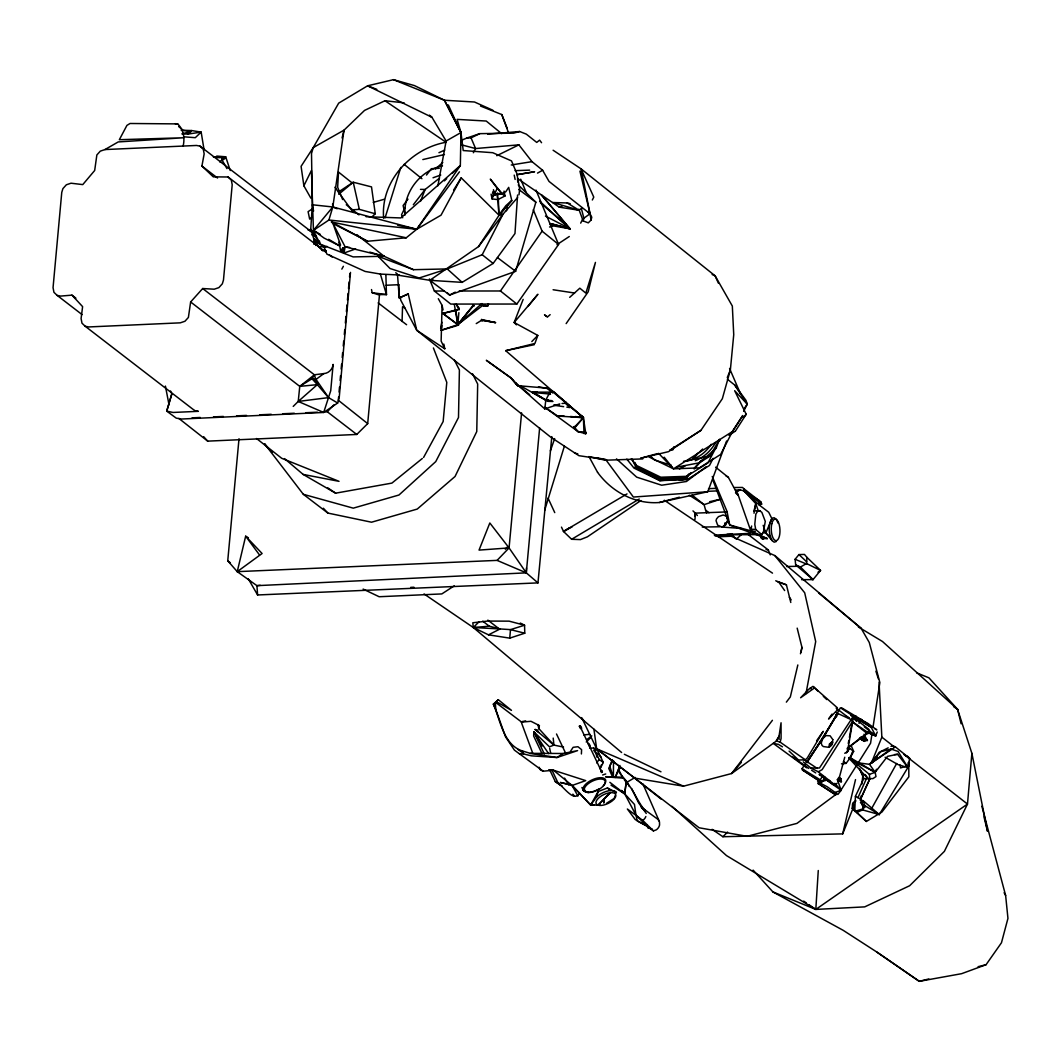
<?xml version="1.0" encoding="UTF-8"?>
<svg xmlns="http://www.w3.org/2000/svg" width="1061" height="1061" viewBox="0 0 1061 1061"><rect width="100%" height="100%" fill="white"/><g stroke="black" fill="none" stroke-linecap="round" stroke-linejoin="round"><path stroke-width="1.5" d="M438.312 298.711L442.079 305.382L441.137 341.045L444.758 348.777L443.816 344.069M613.377 777.103L613.523 760.631M501.641 133.62L486.23 121.034L457.119 119.376L460.965 132.572L460.341 165.556L416.734 229.269L406.244 237.783L367.53 241.258L333.021 223.566L331.43 221.921L406.244 237.783M383.658 218.261C380.329 181.484 410.726 148.487 446.058 142.267L384.984 100.742L364.546 110.41L344.029 130.145L313.22 147.612L301.085 166.338L303.87 185.794L310.873 198.168M402.066 321.496L402.543 306.722L405.275 308.459M526.468 567.9L526.296 572.86L537.967 582.887L551.813 436.615M908.773 762.328L908.839 776.811L881.903 812.076L866.373 821.453L852.182 808.323L852.54 803.999L855.789 800.432M473.922 306.059L473.272 305.25M861.267 795.71L860.643 798.774L863.468 808.707L854.728 811.4L855.418 796.307L863.773 778.588L859.383 768.482M170.529 390.992L171.842 393.843L166.723 411.124L176.245 418.14L181.55 419.029L323.685 412.464L330.714 390.793L333.127 364.414A9.244 8.011 -52.4 0 1 323.87 373.578L314.388 374.798L299.759 386.376L298.234 401.443L293.221 406.403M544.89 407.344L544.797 408.909L559.784 403.896M694.995 519.452L695.34 513.166L692.979 510.898M839.715 777.7L840.949 778.827L840.829 780.75L838.057 778.946M818.27 870.524L815.816 909.423L864.715 906.876L909.635 885.736L944.383 851.373L967.486 804.066L971.876 753.31L957.579 709.332L928.945 677.846L916.691 672.846M399.281 275.011L380.382 274.07L365.13 271.444L326.881 254.109L324.242 247.425L313.87 239.11L310.74 229.189L312.345 204.773L311.51 153.553L313.22 147.612L338.684 103.142L367.597 85.808L393.498 79.668L414.466 85.596L445.408 100.742M517.582 195.012L514.97 233.566L493.14 263.446L462.145 282.359L429.811 280.316L397.848 275.157L395.793 272.69M344.202 249.879L343.95 253.035L355.647 248.95M795.67 564.863L800.471 567.025L806.519 563.537L806.997 557.436L804.477 554.439L798.946 554.571L795.1 559.293L795.67 564.863L813.031 579.598L820.564 570.42L806.997 557.436M861.811 784.225L862.925 774.954L859.503 768.774M580.168 727.979L580.261 726.918C578.762 723.973 583.258 728.549 580.818 728.628L579.333 726.228L580.486 726.162M458.604 325.21L457.795 324.626L458.869 312.637M183.129 146.06C185.025 138.209 183.526 129.76 177.718 123.898L175.198 123.686M338.605 396.973L338.3 400.262L367.69 423.618L356.761 434.453L207.704 441.137L178.871 418.445M339.056 392.04L339.493 387.106M340.104 380.541L340.554 375.607M341.151 369.029L341.602 364.109M342.199 357.53L342.65 352.597M343.247 346.032L343.698 341.098M344.308 334.52L344.745 329.6M345.355 323.021L345.952 316.443M346.403 311.523L347 304.945M347.451 300.011L348.048 293.446M348.499 288.512L349.109 281.934M349.546 277.014L349.851 273.725M350.501 272.398L339.241 397.358L337.663 403.021L323.685 412.464L298.234 401.443L317.319 384.639L314.388 374.798L202.691 288.526L190.635 301.974L188.394 317.451L184.932 321.271L180.277 322.836L88.726 326.947L85.212 326.271L81.976 323.181L81.087 318.525L82.612 306.642L71.962 295.144L60.702 296.085L57.175 295.409L53.939 292.319L53.05 287.664L61.763 192.373L62.917 188.606L66.366 184.773L71.021 183.208L82.771 184.601L94.681 170.489L96.856 154.959L100.304 151.139L104.959 149.561L118.222 141.935L183.898 137.744L119.336 139.707L126.922 125.397L130.039 123.487L177.718 123.898M367.69 423.618L379.467 294.878M509.731 638.138L510.5 629.624L524.572 625.208L524.757 633.218L509.731 638.138L488.498 634.836L473.299 627.515L424.029 593.935M539.638 427.888L526.296 572.86L256.934 585.659L237.24 571.654L227.744 560.778L239.004 438.737M248.407 537.847L245.661 536.203L237.24 571.654L497.092 560.38L509.068 547.914L521.588 412.888M585.791 432.172L585.791 433.684L578.205 431.721L574.558 428.14L574.704 426.681M657.449 453.617L640.592 458.259L668.483 451.668L700.936 430.355L722.342 398.711L730.366 369.984L733.735 334.706L732.329 306.045L715.114 275.82L581.004 168.805L553.113 150.238M552.98 401.482L547.874 401.337L532.251 392.437L550.526 394.069L549.505 392.915L545.805 400.116L544.797 408.909L515.699 383.18L510.527 377.544L486.323 360.289L511.415 378.326L517.582 385.647L546.945 388.14M605.659 776.798L623.417 778.19L626.282 781.32L624.717 793.867L635.924 815.007L637.343 821.055L646.64 825.909L653.443 830.896L656.136 829.914A6.777 5.849 -54.6 0 0 659.557 825.034L659.491 821.89L658.006 819.384L641.109 807.089M844.728 753.27L847.527 751.626L847.381 748.217L867.261 733.575L869.092 733.31L869.423 730.591L868.521 729.013L850.71 715.339M518.988 194.773L519.704 189.11L516.893 173.672L511.508 160.901L492.728 152.704L463.219 150.543L460.965 132.572L448.339 104.986M653.443 830.896L642.701 820.365L627.369 809.012L635.234 819.556L646.64 825.909L635.924 815.007L634.478 804.45L624.717 793.867L626.282 781.32M835.577 716.918L835.816 715.154L837.686 714.583M457.026 325.674L441.23 330.276L441.906 325.541M488.206 303.645L487.516 306.231L483.458 304.746L483.511 305.807L487.516 306.231L488.551 303.963M517.569 197.611L502.967 214.229L482.198 254.733L447.251 268.924L413.472 269.693L384.095 256.271L353.141 256.908L320.037 244.07L313.446 230.343L328.91 220.012L332.809 206.975L344.029 130.145L342.066 137.996M872.023 733.655L870.564 743.23L840.299 791.214M873.004 727.262L879.861 682.568L869.277 642.502L861.121 628.298L774.862 555.593L731.268 536.243L718.098 536.786M694.836 516.296L695.34 513.166L697.395 515.54M847.527 751.626L853.031 719.172L852.593 717.408L819.463 768.005L810.829 767.978L803.283 761.904M751.268 527.542L750.75 530.805L767.315 538.617L762.196 538.524M885.126 757.262L897.991 764.596L908.03 767.7L909.635 758.376L907.765 756.493A6.777 5.942 -52.1 0 0 905.643 755.777M325.634 252.014L228.062 176.988L213.314 176.869L201.922 166.06L204.163 153.872L203.274 149.216L200.025 146.126L196.51 145.463L104.959 149.561M437.888 185.821L446.111 141.02L431.92 117.24L429.36 115.225L431.854 117.24L367.597 85.808L376.827 89.336M751.639 526.004L750.75 530.805L755.273 531.481M754.013 513.219L755.803 503.63L744.119 490.951L740.286 489.877L735.419 490.089M801.068 652.223L801.957 647.382L797.182 628.139M805.989 693.536L815.697 641.56L804.702 592.807L774.862 555.593M848.256 743.549L848.827 740.432M849.41 737.329L852.328 721.759L869.092 733.31M340.594 245.091L333.021 223.566L345.13 246.855L343.95 253.035L340.528 250.21L338.857 242.173M724.981 522.848L724.398 525.911A6.366 5.491 -51 0 1 727.952 521.68M440.66 328.366L441.893 322.186M563.55 747.09L553.922 745.087L549.492 746.825L533.802 731.758L533.67 736.042L542.038 753.681M522.702 721.493L521.667 723.257L532.794 753.323M553.205 738.085L553.922 745.087L538.749 728.522L539.399 725.578L530.964 721.294L521.15 722.156M487.516 306.231L483.14 305.117L457.795 324.626L442.848 313.419L458.485 309.281L458.882 308.101L456.23 303.976M797.832 664.968L790.326 696.931L786.347 702.13M800.458 653.775L801.957 647.382M780.18 742.156L781.082 738.376L781.055 722.78L778.946 736.811L776.705 741.002L780.18 742.156L805.339 759.835L807.288 757.992L823.203 731.321L816.585 740.79M712.117 829.331L722.912 836.731L842.673 833.88L855.524 779.596M581.388 753.96L581.6 749.65L577.953 746.719L573.112 747.315L570.486 751.36M578.815 209.203L583.192 220.953L588.285 222.863L591.083 219.998L591.773 217.226L590.022 213.765L579.943 171.166L581.561 171.1L582.608 174.707M753.907 511.203L755.803 503.63L758.443 511.375M85.212 326.271L192.638 409.029L195.211 410.806L198.38 411.323L173.023 412.464L166.723 411.124L171.842 393.843M838.137 781.957L844.755 757.222M547.065 388.406L538.457 386.801M506.455 210.754L507.304 207.77M478.538 246.59L498.895 215.489L502.967 214.229L478.538 246.59L429.811 280.316L449.639 295.051L515.633 271.311L535.858 202.2L518.245 184.893M596.454 797.169L598.112 791.572L607.409 787.965L616.441 792.514L614.266 790.843L610.327 790.551A12.321 5.623 -25.4 0 0 596.454 797.169L590.659 805.047L572.091 785.485L553.497 770.233L548.709 769.809M544.651 510.328L564.412 446.097M584.027 433.578L583.391 417.676L581.189 415.554M385.077 217.837L400.819 167.399M778.084 523.126L776.334 519.36L774.132 517.702L771.917 518.458L765.817 533.073L772.076 540.553L774.159 542.198L776.4 541.455M619.73 766.891L615.725 776.639M673.828 446.853L672.78 449.917L669.716 450.249L700.936 430.355M550.367 450.912L554.664 438.591M615.128 795.71L614.16 798.456L606.481 803.336M601.494 764.676L600.009 768.84L603.311 762.474L597.874 751.042L593.736 748.045L589.598 748.045M523.153 299.374L514.161 322.491L537.794 335.422L534.916 343.446L505.699 350.687L583.391 417.676L585.791 433.684L584.531 431.96L578.205 431.721L546.216 408.326M718.934 440.54L716.148 448.272L699.332 462.808L677.197 467.052M841.479 763.84L846.068 763.403L850.285 757.713L852.275 752.169M504.028 191.086L505.036 195.94L497.861 199.627L492.092 198.924L493.312 195.595L492.583 192.412M597.555 472.317A70.464 63.607 57.4 0 0 659.358 502.516L707.78 491.734L726.586 441.018M562.051 403.498L565.261 403.233L565.778 401.894M420.461 201.418L425.116 189.481L439.519 178.155M609.677 766.347L612.277 759.795M615.128 777.527L619.942 765.445M842.673 833.88L853.243 807.779M871.28 763.257L881.85 737.156L879.052 682.236M727.276 377.53L730.366 369.984M868.455 732.78L875.683 735.843L877.261 731.997M863.773 778.588L872.924 778.615L875.975 776.572L875.179 772.302L876.466 769.265M863.468 808.707L860.67 798.92L857.964 797.686L866.346 778.787M493.312 195.595L501.946 193.593L490.315 179.11L497.198 188.261L494.453 194.442L501.946 193.593L505.832 191.696L508.696 187.373L511.787 200.569L498.895 215.489L498.352 198.831M404.997 207.598L401.522 214.813L402.729 217.797M303.87 185.794L311.43 170.463L313.446 230.343L324.135 238.115L339.719 245.913L328.671 239.295M612.781 760.432L608.709 768.31L612.502 776.785M580.685 223.128L582.86 218.791M592.33 199.999L593.775 197.121L581.004 168.805M743.628 411.323L747.262 404.161L745.976 400.355L734.782 385.103L727.355 379.188M549.717 769.848L555.301 781.599C561.601 782.885 573.537 804.198 579.478 793.071L572.091 785.485L560.314 782.474L571.362 784.742M713.178 458.312L709.517 465.421L687.104 479.638L659.849 480.606L634.014 468.113L626.839 459.134M732.567 431.27L742.766 415.527L732.435 431.562L720.618 454.453L699.332 467.901L673.483 468.816L648.987 456.973M852.182 808.323L856.837 812.487L862.54 809.901L864.768 805.604L863.11 800.657L859.994 799.954M716.109 447.304L707.966 462.875L686.692 476.323L660.831 477.225L636.335 465.394L631.189 458.962M583.192 220.953L583.868 218.208L581.521 209.083M473.339 152.744L475.567 148.54L471.044 137.85L467.065 137.957L463.073 139.588L460.819 141.829M850.285 757.713L853.654 751.374L851.32 745.963M497.503 193.009L498.935 215.118L505.911 205.622L511.787 200.569L498.935 215.118L461.203 177.837L441.044 215.158L416.734 229.269L328.91 220.012M771.917 518.458C767.952 525.049 768.588 533.882 772.076 540.553M341.841 269.123L343.379 266.298M423.578 457.463L443.153 421.509L446.787 382.384L433.405 347.955M598.112 791.572L590.659 805.047L579.478 793.071M871.492 808.761L896.691 763.456M715.194 536.11L729.756 534.771L761.825 534.598L763.522 531.548L765.286 521.389L761.891 512.436L759.729 510.659L754.809 510.845M699.332 462.808L710.088 456.097L719.491 439.267M860.816 720.936L840.405 707.793L822.567 738.841L808.416 760.18L835.909 716.507L835.816 715.154L837.394 714.637M190.635 301.974L299.759 386.376L312.146 378.671L314.388 374.798M835.909 716.507L822.567 738.841L806.678 761.904M862.54 809.901L879.29 814.556L909.277 765.246M453.617 190.105L461.203 177.837M779.145 736.069L775.684 741.559L731.626 773.535L683.536 786.174L634.584 778.084L596.653 748.774L582.051 718.363M806.108 762.302L806.479 761.718A1.538 0.743 -59.4 0 1 807.686 761.148A1.538 0.743 -59.4 0 1 807.62 762.607M822.421 781.824L820.259 779.822L822.885 775.657M822.341 781.44L824.967 777.289M858.999 723.31L860.736 720.538L859.529 718.522L841.731 707.873M735.512 430.938L746.188 414.254L734.663 390.7L747.262 404.161L744.57 408.1M473.776 305.329L457.795 324.626L441.23 330.276M872.076 762.886L879.184 752.342L888.19 747.833M804.172 770.71L802.01 768.694L804.822 764.623M566.15 323.605L588.218 291.748L595.446 262.412L585.844 293.128L579.823 288.194L569.691 297.345M831.996 714.093L828.575 719.04L837.142 710.207L837.408 707.833L812.951 686.361L809.132 688.934L800.617 697.753L814.251 688.125M459.161 291.006L500.447 290.979L542.105 231.179L533.298 209.76M429.4 278.963L434.387 291.019L450.739 304.069L516.853 304.043L558.59 244.468L535.991 190.091M753.111 870.126L772.925 891.93L843.19 930.325L876.97 952.141L919.29 981.332L961.624 973.68L986.054 964.714L1001.465 942.765L1007.95 918.375L1005.629 895.457L981.863 806.267M869.423 730.591L867.261 733.575L852.328 721.759L822.142 769.636L818.296 771.798L810.829 767.978M546.587 388.101L552.609 392.663L553.471 391.509L583.391 417.676L574.545 428.127M596.653 762.912L599.173 759.477L593.736 748.045M846.399 752.912L849.768 748.376L848.495 745.936M397.61 225.197L416.734 229.269L459.453 171.829M719.583 537.251L721.215 535.062M720.034 537.224L721.666 535.036M407.981 199.176L403.114 205.529L404.984 213.606M426.495 175.038L431.363 168.699L439.281 168.301M772.421 720.3L731.626 773.535L741.374 762.382M837.58 780.021L841.108 790.286L837.911 794.424L827.275 786.824L817.593 781.718M413.326 204.746L425.116 189.481L420.488 189.362M849.105 757.7L869.41 774.371L875.179 772.302L887.513 756.36L897.593 754.291L908.03 767.7L898.057 751.413L890.988 749.066L880.882 751.639L869.463 764.305L858.455 762.899M454.36 304.494L457.795 324.626L473.193 305.263L473.803 305.754M875.153 759.716L877.062 757.342M527.94 306.51L537.9 294.255L514.161 322.491L516.468 324.825M456.058 311.788L457.795 324.626L468.79 311.35M332.584 203.845L332.809 206.975L313.446 230.343L320.369 234.415M743.244 417.676L746.188 414.254M690.95 472.609L686.666 477.41L660.406 478.339L635.512 466.31L632.024 459.028M694.146 469.015L702.7 459.426M686.692 476.323L688.894 473.909M694.424 467.901L701.042 460.686M505.275 549.253L507.503 546.866M521.879 722.289L495.739 702.475L498.405 702.793L511.468 710.366L498.299 699.716L495.354 703.005L495.779 709.557L505.54 736.825L514.426 750.14L543.179 771.201L553.497 770.233L585.712 780.617L572.091 785.485L577.966 796.068M498.299 699.716L493.352 704.133C500.394 720.061 503.259 744.822 522.476 750.989L523.206 753.854L519.492 753.854M577.516 412.411L583.391 417.676L574.266 427.318L574.558 428.14M322.332 411.986L327.279 411.761L333.897 404.864M531.826 341.562L537.794 335.422M204.03 149.574L201.166 132.108L191.59 130.543L188.102 134.071L183.42 133.951M219.693 161.909L225.701 156.789L230.237 170.529M722.912 836.731L727.567 832.076M621.613 752.514L473.299 627.515L479.081 621.759M541.203 194.694L569.996 228.805L552.516 224.017L552.277 225.714L569.996 228.805L541.72 195.197M586.242 742.01L590.95 737.382M692.183 459.108L702.634 449.028M444.413 180.861L446.694 178.672M452.384 173.208L460.341 165.556L400.846 217.943L366.085 216.696M371.655 217.187L375.262 213.752L371.509 186.895L353.233 182.227L338.432 192.028M909.635 758.376L895.404 746.891L869.463 764.305L875.179 772.302L858.296 763.443M618.55 769.649L620.778 767.607M736.162 539.253L742.223 533.855M435.461 168.964L442.782 162.452M547.688 316.815L550.142 314.653M181.192 130.264L191.205 131.339L188.102 134.071L201.166 132.108L195.29 137.691L183.832 136.816M457.795 324.626L481.906 303.565M312.08 217.041L309.653 219.123L308.101 211.643L312.239 208.964M581.627 208.221L579.187 210.264L559.28 207.174L517.861 178.779M829.251 744.212L832.474 741.533M338.738 194.256L353.233 182.227L359.334 209.362L375.262 213.752M422.318 458.485L391.907 483.1L335.634 493.179L303.141 474.426L284.52 458.604M371.509 289.547L372.186 292.717L386.456 294.56L385.886 274.865M863.11 739.384L861.731 739.862L863.561 738.801M847.381 748.217L862.765 736.201M865.325 734.199L867.885 732.196M687.753 476.654L684 479.466L679.292 480.169M706.122 466.734L686.414 481.508L661.64 485.222L636.68 477.145L616.494 458.882M337.663 403.021L328.565 397.61L312.146 378.671L316.019 379.4L323.87 373.578M836.36 794.132L796.957 823.389L747.063 836.32L699.146 827.779L596.653 748.774L593.908 729.186M586.521 739.796L591.826 735.883M340.528 250.21L345.13 246.855L349.613 247.438M237.24 571.654L262.094 553.51L245.661 536.203L259.481 554.916M583.868 218.208L590.022 213.765L581.561 171.1M861.731 739.862L864.569 741.347L866.558 739.941L862.407 737.249M869.463 764.305L890.988 749.066M818.018 572.211L820.564 570.42L806.519 563.537M546.163 408.22L557.675 416.058L563.988 415.899M640.884 500.553L587.436 536.8L580.447 539.598L571.627 539.28L563.51 531.468L561.481 527.118M226.948 168.619L222.213 160.317L225.409 158.182L214.733 156.856M728.973 435.355L735.3 431.151M563.046 753.496L556.985 757.527L531.468 755.843L523.206 753.854L522.476 750.989L530.301 753.363L556.985 757.527L577.582 750.618L563.046 753.496L530.301 753.363M556.985 244.653L569.293 236.51M454.241 585.858L441.827 593.921L379.148 596.733L363.127 589.08M732.435 431.562L673.483 468.816L658.589 453.326M476.243 323.592L481.986 320.064L495.553 322.624L481.508 319.507L482.105 320.899M601.335 772.541L601.322 770.405C599.478 771.042 602.436 770.007 602.409 771.811M572.197 526.786L563.51 531.468L569.173 528.046M571.627 539.28L639.266 499.028M635.128 777.421L627.263 782.09L624.743 779.994M563.51 531.468L627.011 493.909M552.609 392.676L553.338 392.252L583.391 417.676L557.675 416.058M721.957 527.038L725.883 524.797L727.674 520.129L726.719 516.269L723.138 514.983L718.483 516.641L716.573 518.842L716.029 520.646L717.647 525.168L721.957 527.038L741.254 528.458M446.111 141.02L460.965 132.572L444.426 100.251L393.498 79.668M824.503 777.063L819.092 774.424L833.256 784.61L837.049 783.429M537.516 173.102L542.635 170.277L549.028 181.418L590.022 213.765L591.083 219.998M679.425 468.962L685.22 465.832M855.683 801.36L853.216 802.647L854.728 811.4M455.275 292.133L449.639 295.051L447.251 292.809M488.498 634.836L500.142 628.948L510.5 629.624L524.757 633.218M552.516 224.017L550.009 223.592L552.012 225.051L550.579 225.078L552.609 225.927L549.558 227.014M496.787 155.702L518.882 144.84L531.985 161.643L542.635 170.277M471.044 137.85L479.771 133.646L513.63 133.155L519.691 131.524L526.309 134.137L536.733 142.413L539.611 140.132L541.561 142.718M596.985 457.768L606.587 459.784L578.935 455.686L550.911 437.291L416.761 330.303L408.22 293.91L399.254 297.969L397.477 274.269M736.069 491.866L740.286 489.877L735.976 491.362M408.22 293.91L399.254 297.969L398.817 285.409M438.936 152.704L444.705 150.105M533.192 392.079L532.251 392.437A4.854 1.472 5.5 0 1 533.179 392.079L545.805 400.116L551.945 400.66M835.564 792.302L841.108 790.286L834.755 783.336M223.274 157.665L225.701 156.789L216.736 156.073L218.937 157.771M324.242 247.425L327.027 246.444M433.034 177.771L440.753 175.038M764.45 538.365L762.514 538.908L761.188 537.675L762.965 538.895M467.065 137.957L479.771 133.646M602.635 774.981L605.712 773.96M754.729 497.529L760.962 502.078L761.665 504.068L759.066 504.864L744.119 490.951L744.026 488.856L742.475 487.45L734.437 487.516M904.914 766.599L900.537 767.939L900.046 765.034M759.729 510.659L757.567 511.296L755.803 514.253L754.782 524.359L755.724 529.519L761.825 534.598M429.811 280.316L432.848 279.428M559.28 207.174L561.959 206.391M373.26 202.412L384.095 199.309M181.855 133.911L191.205 131.339M550.182 394.281L549.319 394.48M659.358 502.503L679.385 497.224M819.278 782.116L826.89 780.14L829.755 780.578M928.826 978.958L919.29 981.332L876.97 952.141M978.096 966.69L986.054 964.714M522.582 721.573L525.659 720.83M732.461 534.134L727.024 534.253M422.835 159.561L444.453 154.535M709.65 501.694L720.591 499.174L704.093 504.651L689.332 495.235M457.609 310.144L442.848 313.419L457.291 324.228M505.699 350.687L534.333 344.679M856.174 716.148L854.98 716.4L860.75 719.65L857.275 717.992M806.479 761.718L808.15 761.427M683.47 461.389L710.088 456.097M516.826 174.733L534.598 171.736L517.861 174.508M511.256 164.986L531.985 161.643M298.234 401.443L328.565 397.61L316.019 379.4M520.009 385.594L545.805 400.116L547.953 399.864M260.224 585.314L256.934 585.659L257.598 594.969L537.967 582.887M545.805 400.116L548.179 399.878L548.192 401.337M299.759 386.376L317.319 384.639M583.709 734.888L589.876 734.331M894.529 754.557L897.593 754.291M518.882 144.84L475.567 148.54L461.654 144.88M487.689 134.15L519.691 131.524M551.667 390.567L551.786 392.146L532.715 392.146L535.871 391.88M473.299 627.515L489.293 626.202L500.142 628.948L473.299 627.515L472.821 622.767L487.556 621.07L509.081 621.149L524.572 625.208L520.275 623.059M593.895 804.795L590.659 805.047L600.301 805.087M659.849 480.606L687.13 478.551L660.274 479.506L634.836 467.198L659.849 480.606L656.812 476.76M707.78 491.734L633.377 497.052L605.858 459.784M509.068 547.914L479.041 550.102L489.824 522.98L509.068 547.914L526.296 572.86L497.092 560.38M352 209.853L359.334 209.362M714.332 535.142L749.968 533.365M307.743 229.773L310.913 229.627M386.124 285.263L399.175 284.68M192.068 417.848L200.304 417.477M213.5 416.893L223.394 416.442M236.59 415.846L246.484 415.408M259.666 414.811L271.218 414.294M282.756 413.763L294.308 413.246M305.847 412.729L317.385 412.212M708.523 488.67L716.613 488.312M707.886 491.323L717.607 490.885M410.647 587.383L413.936 587.237M695.817 513.113L726.957 511.919M515.089 170.662L529.638 170.131M213.394 157.001L221.882 157.161L222.213 160.317M642.78 458.922L605.141 460.209L590.659 456.827M805.339 759.835L798.522 760.008L789.105 751.122M786.612 566.521L798.058 566.269M480.023 305.183L483.644 305.422M532.715 392.146L537.343 392.04M702.249 527.065L720.101 526.76M385.806 291.417L386.456 294.56L378.034 294.613L372.186 292.717M801.599 579.677L813.031 579.598L800.471 567.025M383.976 256.298L378.034 256.298L390.037 268.513L419.148 277.995L447.251 268.924L462.145 282.359M434.387 291.019L444.294 291.019M600.818 770.724L601.667 770.724M573.988 426.588L574.969 426.615L575.208 428.233L574.266 426.655M621.361 777.183L605.738 776.665M191.59 130.543L183.221 130.291L178.633 126.524M567.224 202.983L552.662 202.492L579.187 210.264L567.224 202.983L570.221 203.672M315.17 239.348L318.433 246.55L324.772 246.895M554.121 404.811L559.001 405.09M202.691 288.526L214.216 289.202L218.871 287.624L222.333 283.804L223.473 280.024L232.2 184.733L231.311 180.078L228.062 176.988M750.896 529.16L755.724 529.519M570.447 416.496L583.391 417.676L575.341 416.535M321.695 250.263L326.257 250.714M416.734 229.269L332.809 206.975L312.345 204.773L313.579 211.059M384.984 100.742L404.135 102.851M576.905 416.84L583.391 417.676M554.028 405.249L563.643 406.668M566.839 407.132L570.049 407.61L565.261 403.233M762.806 532.622L765.817 533.073L770.326 536.786M553.099 289.746L574.585 293.022M495.553 322.624L481.548 320.263L482.198 320.581L481.508 319.507M603.391 785.525A12.321 5.623 -25.4 0 0 599.186 777.779A12.321 5.623 -25.4 0 0 583.245 787.753L583.325 790.445C587.913 794.609 594.757 791.572 599.452 789.119A11.392 5.199 -25.4 0 0 600.685 778.986A11.392 5.199 -25.4 0 0 584.253 789.039L585.128 791.519L588.444 792.54L583.325 790.445L581.905 787.474M381.257 256.895L378.034 256.298L413.472 269.693M562.317 786.174L555.301 781.599L560.447 785.14M303.141 474.426L339.029 481.336L281.722 458.299L256.523 438.511M766.042 549.518L768.35 549.969L770.259 554.903M579.333 726.228L579.996 726.361M272.054 452.357L264.56 443.75L303.327 494.307L327.876 513.073L371.536 522.211L417.238 509.068L455.05 476.495L476.76 431.562L477.675 384.029L472.463 373.711M848.813 758.031L868.004 778.602L869.768 778.973L860.67 798.92L869.768 778.973L869.41 774.371M811.174 579.187L813.031 579.598M574.571 453.06L577.794 453.816M553.922 745.087L535.142 729.491L538.02 730.167M652.051 828.946L647.953 827.978L646.626 825.007M345.13 246.855L384.095 256.271L356.854 234.627M303.327 494.307L353.26 508.153L398.963 495.01L435.753 461.601L458.498 417.503L459.4 369.971L454.188 359.652M369.812 252.12L384.095 256.271M809.875 688.39L811.161 688.761M311.881 234.866L316.297 236.192M671.189 465.182L654.637 460.05L649.836 455.593M876.174 813.575L879.29 814.556L863.11 800.657M581.547 728.39L580.261 726.918M777.434 581.733L786.413 584.823L790.79 602.476M767.315 538.617L729.743 525.009L712.713 479.506M775.724 580.765L786.413 584.823M480.5 106.034L501.787 114.548L507.277 128.527M332.809 206.975L337.186 208.738M772.925 891.93L815.816 909.423L967.486 804.066L903.906 754.398M795.1 559.293L806.771 564.147M836.413 712.82L851.917 719.981M867.46 732.369L875.683 735.843L871.214 727.289L859.808 720.326M837.089 779.689L840.564 781.161L837.805 779.371M712.143 274.547L715.114 275.82L718.403 283.168M859.37 738.416L862.593 739.796L860.1 737.713M596.653 748.774L683.536 786.174M492.888 110.264L474.492 102.002L444.426 100.251L460.965 132.572M875.206 729.106L876.824 729.849L867.527 723.191L859.052 718.735M866.253 739.742L867.527 740.326L863.349 737.103M865.988 740.154L867.261 740.737L863.084 737.528M839.967 778.376L840.949 778.827M840.259 780.962L841.532 781.546L839.927 780.087M839.994 781.373L841.267 781.957L839.662 780.498M802.01 768.694L820.259 779.822M624.345 754.278L660.963 771.798M543.179 771.201L540.46 769.888L539.107 767.262M860.723 737.116L866.558 739.941L861.373 738.88L864.569 741.347M545.447 216.086L569.996 228.805L539.638 201.205M870.086 732.912L875.683 735.843L864.317 726.785M331.43 221.921L367.53 241.258M855.418 796.307L857.964 797.686M861.214 739.451L862.964 740.432M838.243 779.862L840.564 781.161M621.693 790.525L624.717 793.867L610.99 785.153M849.423 757.275L875.179 772.302M583.325 790.445L585.128 791.519L583.258 787.753L584.253 789.039M858.376 626.971L882.487 641.507L957.579 709.332L961.12 723.788M782.461 746.825L778.363 744.345L773.257 743.39L806.731 767.846M864.768 805.604L879.29 814.556M862.142 721.666L871.214 727.289M808.8 768.443L792.846 757.01M811.585 770.233L815.75 772.938M824.105 778.336L841.108 790.286M862.659 736.825L866.824 739.53L863.919 734.305M505.036 195.94L500.872 193.195L494.453 194.442L493.1 191.418M444.758 348.777L416.761 330.303L400.713 300.13L400.448 296.934M803.575 759.371L817.262 768.429M869.078 731.44L875.683 735.843M725.79 475.673L728.416 477.437L737.899 494.956L735.498 492.874M664.305 500.248L772.501 573.139M327.624 487.755L335.634 493.179M547.224 316.735L544.492 314.865L546.999 316.709M953.534 706.56L957.579 709.332M803.681 901.107L806.373 902.951M809.079 904.808L815.816 909.423L726.467 855.577L671.971 806.347M850.431 758.27L856.877 762.7M309.335 230.37L311.907 232.16L200.025 146.126M864.039 722.183L860.511 719.079L869.344 725.22M846.744 716.454L849.277 718.217L836.161 708.138M551.415 224.653L550.009 223.592L569.996 228.805L540.447 202.823M518.086 749.517L523.577 753.456M599.173 759.477L603.311 762.474M518.723 189.455L535.858 202.2M744.119 490.951L761.665 504.068M497.437 257.571L515.633 271.311M748.032 534.412L768.35 549.969M201.922 166.06L217.545 178.023M329.533 255.011L332.133 257.014M378.127 302.876L406.602 324.732M71.962 295.144L75.888 298.154M327.279 411.761L356.761 434.453M487.848 620.141L499.651 629.213M482.755 621.176L489.293 626.202M57.175 295.409L82.068 314.586M227.744 560.778L230.343 562.794M849.768 748.376L853.654 751.374M843.482 761.387L846.068 763.403M609.863 782.328L624.717 793.867L621.481 790.498M744.026 488.856L760.962 502.078M881.85 737.156L894.821 747.302M692.064 495.076L704.093 504.651L705.578 510.076L709.027 512.768M818.296 771.798L834.728 784.742M634.584 778.084L661.348 799.238M421.92 178.712L404.148 164.349M482.198 254.733L493.14 263.446M500.447 290.979L516.853 304.043M352.491 183.221L338.512 172.068L337.65 187.24L342.637 199.534M346.271 204.746L358.989 214.892M856.731 720.751L854.198 718.735L856.36 721.109M535.142 729.491L538.829 732.435M715.631 467.185L728.416 477.437M542.105 231.179L558.59 244.468M860.511 719.079L864.012 721.971M641.932 807.912L645.327 810.71C636.918 801.466 633.735 788.774 624.478 780.193M529.664 394.732L515.699 383.18L517.582 385.647L515.858 382.955M587.701 211.842L590.022 213.765M818.681 592.98L861.121 628.298M838.336 778.668L840.829 780.75L838.508 777.461M862.739 739.928L863.535 740.605M458.485 309.281L459.081 309.812L458.882 308.101M607.409 787.965L610.327 790.551M511.415 378.326L510.527 377.544L517.582 385.647M312.146 378.671L318.075 384.188M798.946 554.571L806.705 561.826M823.323 696.308L826.798 699.57M856.837 812.487L866.373 821.453M860.431 802.607L865.179 807.103M318.433 246.55L322.743 250.754M813.535 686.785L817.713 690.963M622.409 791.533L624.717 793.867M323.353 508.232L327.876 513.073M905.895 765.366L908.03 767.7M203.699 436.721L207.704 441.137M575.248 428.419L578.205 431.721M497.198 188.261L501.946 193.593M597.635 753.177L601.043 757.09M732.037 534.505L735.127 538.073M614.266 790.843L616.109 792.965M620.393 774.092L627.263 782.09L629.266 786.533M572.887 794.172L574.638 796.294M664.186 457.211L672.449 467.53M581.415 717.607L584.425 721.374M593.789 750.432L596.003 753.443L596.998 757.209M334.878 187.227L353.247 212.372M646.268 813.455L638.656 802.938L631.627 788.522M865.232 774.623L868.004 778.602M779.039 582.516L784.649 590.553M789.331 597.237L791.201 599.916M544.293 753.92L533.802 731.758L548.603 753.602M734.782 385.103L747.262 404.161M310.74 229.189L320.037 244.07L319.414 240.927M564.558 778.084L568.683 784.848M533.802 731.758L542.144 746.016M248.327 578.868L257.598 594.969M456.747 305.449L458.339 308.247M1004.104 892.699L1005.629 895.457M588.935 456.522L597.555 472.317M763.588 528.975L765.817 533.073L763.177 525.328M483.14 305.117L483.511 305.807M622.926 777.859L618.735 769.875L619.478 772.965M760.313 535.778L761.745 538.537L760.989 535.5M634.849 462.45L636.335 465.394M772.262 519.413L768.721 512.264L759.066 504.864L758.708 499.996M580.791 727.899L601.958 772.461M556.508 733.987L565.685 753.297M551.985 770.167L558.272 783.456M548.033 498.113L554.757 512.622M493.352 704.133L495.779 709.557M778.708 737.833L779.331 739.252M342.265 249.189L343.95 253.035L343.804 249.72M642.939 783.973L659.16 820.989M729.57 368.446L740.366 393.459M712.236 476.455L726.984 511.322L729.743 525.009L750.75 530.805L737.554 493.219M520.712 179.19L526.375 192.943M501.787 114.548L508.537 132.85M705.578 510.076L706.653 513.073M609.743 766.214L613.192 776.493M875.895 671.189L878.455 679.04M380.382 274.07L386.456 294.56M315.886 245.489L313.804 238.261L313.87 244.269M983.985 816.89L987.526 831.333L971.876 753.31M342.836 248.261L343.95 253.035L342.942 248.181L343.95 253.035L343.552 249.746M442.079 305.382L443.074 309.905M574.863 426.668L575.208 428.233M549.664 748.363L550.686 753.177M514.214 175.118L515.115 179.428M493.458 189.707L494.453 194.442L493.803 191.232M491.097 194.15L492.092 198.924M497.198 196.391L497.861 199.627M165.41 386.058L169.017 404.745M538.02 724.557L538.749 728.522M216.669 157.333L216.815 158.208M517.516 178.725L517.768 182.028M908.097 762.74L908.256 765.87M404.97 215.104A43.13 37.241 -51.4 0 1 442.503 165.887M890.961 746.36A6.777 5.942 -52.2 0 1 895.404 746.891M645.831 816.532A6.777 5.849 -54.6 0 1 642.701 820.365M599.478 788.641A12.321 5.623 -25.4 0 1 585.592 792.05M588.139 743.894A8.475 3.873 -25.4 0 1 589.598 746.917M587.953 743.496A8.475 3.873 -25.4 0 1 589.412 746.52M829.49 747.223A7.706 6.737 -52.2 0 1 832.805 742.66M836.784 716.347A1.538 0.743 -59.4 0 1 836.347 716.785M828.76 747.037A6.366 5.57 -52.2 0 1 831.705 742.368M711.162 444.294A46.657 41.883 56.4 0 1 687.236 460.978M697.594 453.326A46.657 41.883 56.4 0 1 694.822 457.119M715.552 442.543A49.124 44.098 56.4 0 1 695.247 460.739M603.934 799.145L603.868 802.819L603.934 799.145L610.287 792.7A10.782 4.92 -25.4 0 1 613.643 799.623A10.782 4.92 -25.4 0 1 598.072 805.153A10.782 4.92 -25.5 0 1 598.165 798.482A10.782 4.92 -25.5 0 1 610.287 792.686L598.072 805.153L603.934 799.145M585.367 432.172L585.221 433.631L584.531 431.96L585.367 432.172M832.805 739.61L832.169 744.517L830.803 745.989L828.018 747.209L823.349 746.559L822.05 745.445L821.227 743.204L822.567 738.841L826.015 735.591L830.126 735.803L832.805 739.61M719.822 440.235L717.674 442.636L719.822 440.235M819.503 784.132L817.872 783.389L835.816 794.901L819.503 784.132M804.079 770.803L802.288 769.968L821.161 782.116L804.079 770.803M771.811 523.736A10.782 4.337 87.4 0 0 775.644 540.619A10.782 4.337 87.4 0 0 779.371 525.301A10.782 4.337 87.4 0 0 771.811 523.736"/></g></svg>
